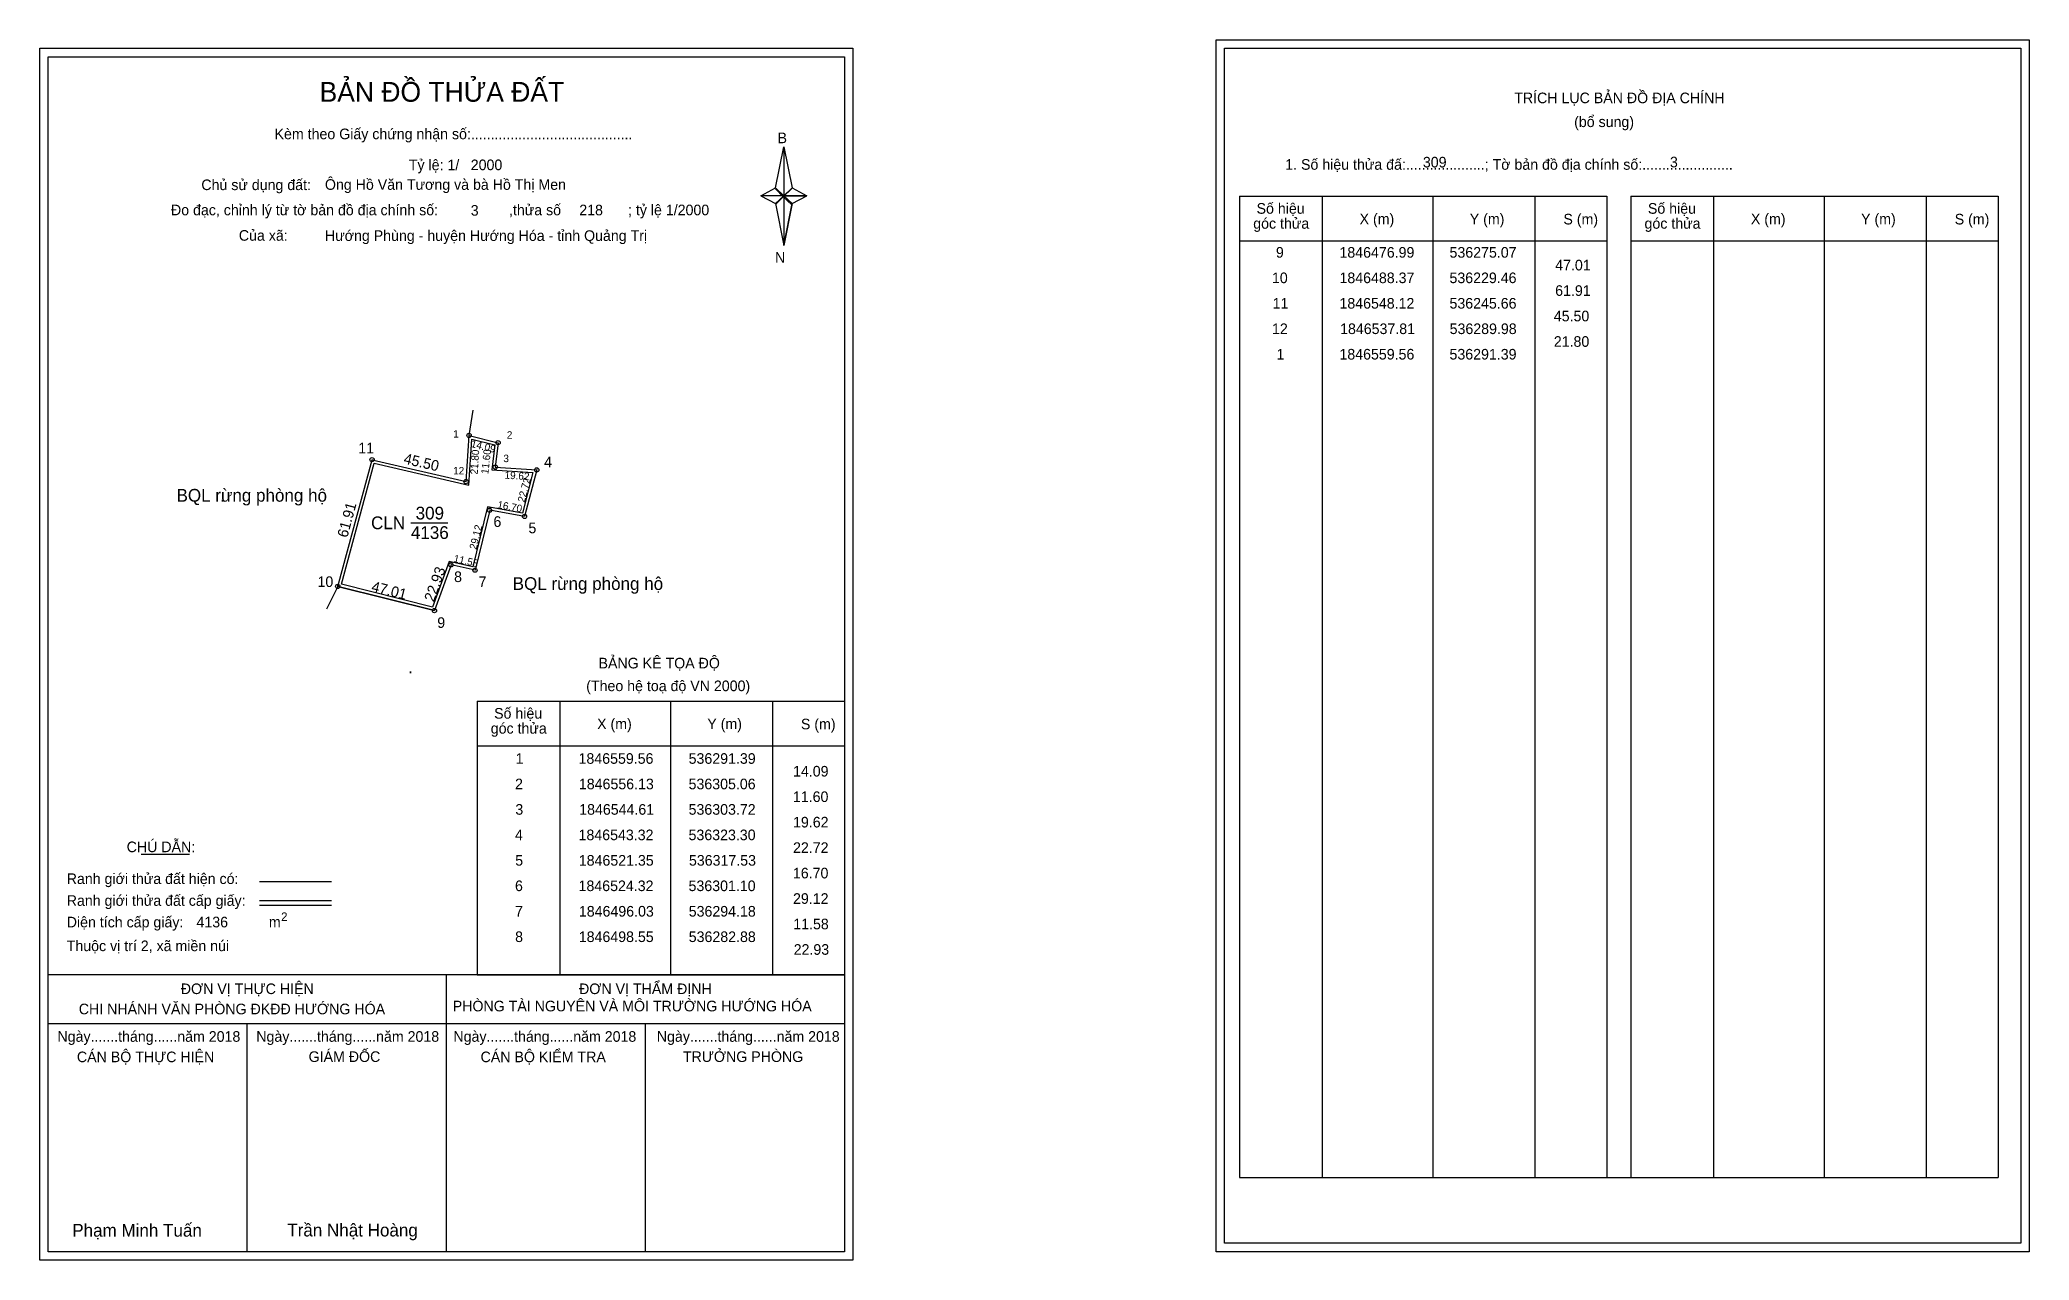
# Model space of a CAD drawing. Extents: x 536089 to 537027, y 1846171 to 1846746.
import ezdxf

# ---------------------------------------------------------------- set-up
doc = ezdxf.new("R2010")
doc.units = 0
for name, color, linetype in [('Level 1', 7, 'Continuous'), ('Level 10', 7, 'Continuous'), ('Level 11', 7, 'Continuous'), ('Level 13', 7, 'Continuous'), ('Level 27', 7, 'Continuous'), ('Level 3', 7, 'Continuous'), ('Level 36', 7, 'Continuous'), ('Level 49', 7, 'Continuous'), ('Level 53', 7, 'Continuous'), ('Level 55', 7, 'Continuous'), ('Level 6', 7, 'Continuous'), ('Level 60', 7, 'Continuous'), ('Level 63', 7, 'Continuous'), ('Level 9', 7, 'Continuous')]:
    doc.layers.add(name, color=color, linetype=linetype)

msp = doc.modelspace()

# ---------------------------------------------------------------- linework, layer by layer
at = {"layer": 'Level 1'}
for p, q in [((536647.62, 1846742), (536647.62, 1846742)), ((536092.97, 1846738), (536092.97, 1846738)), ((536435.82, 1846676.24), (536439.75, 1846695.52)), ((536439.75, 1846695.52), (536439.75, 1846672.47)), ((536439.75, 1846695.52), (536443.69, 1846676.24)), ((536428.93, 1846672.47), (536435.82, 1846676.24)), ((536435.82, 1846676.24), (536439.75, 1846672.47)), ((536439.46, 1846672.03), (536435.82, 1846675.8)), ((536443.39, 1846675.8), (536439.46, 1846672.03)), ((536439.46, 1846672.03), (536443.39, 1846675.8)), ((536443.69, 1846676.24), (536439.75, 1846672.47)), ((536439.75, 1846672.47), (536435.82, 1846668.79)), ((536439.46, 1846672.03), (536435.82, 1846668.35)), ((536435.82, 1846668.35), (536439.46, 1846672.03)), ((536435.82, 1846668.79), (536439.75, 1846649.07)), ((536443.39, 1846668.35), (536439.46, 1846672.03)), ((536439.75, 1846672.47), (536439.75, 1846649.07)), ((536439.75, 1846672.47), (536450.57, 1846672.47)), ((536439.75, 1846672.47), (536443.69, 1846668.79)), ((536443.69, 1846668.79), (536439.75, 1846649.07)), ((536443.69, 1846668.79), (536450.57, 1846672.47)), ((536654.68, 1846672.29), (536827.89, 1846672.29)), ((536693.86, 1846209.76), (536693.86, 1846672.29)), ((536746.01, 1846209.76), (536746.01, 1846672.29)), ((536793.95, 1846672.29), (536793.95, 1846209.76)), ((536827.89, 1846672.29), (536827.89, 1846209.76)), ((536839.2, 1846672.29), (537012.4, 1846672.29)), ((536878.38, 1846209.76), (536878.38, 1846672.29)), ((536930.52, 1846209.76), (536930.52, 1846672.29)), ((536978.47, 1846672.29), (536978.47, 1846209.76)), ((537012.4, 1846672.29), (537012.4, 1846209.76)), ((536654.68, 1846651.24), (536827.89, 1846651.24)), ((536839.2, 1846651.24), (537012.4, 1846651.24)), ((536295.16, 1846434.35), (536468.36, 1846434.35)), ((536334.34, 1846305.3), (536334.34, 1846434.35)), ((536386.48, 1846305.3), (536386.48, 1846434.35)), ((536434.43, 1846434.35), (536434.43, 1846305.3)), ((536295.16, 1846413.29), (536468.36, 1846413.29)), ((536136.81, 1846362.13), (536159.61, 1846362.13)), ((536192.54, 1846349.32), (536226.56, 1846349.32)), ((536192.54, 1846340.43), (536226.56, 1846340.43)), ((536192.54, 1846338.24), (536226.56, 1846338.24)), ((536306.63, 1846305.3), (536092.97, 1846305.3)), ((536468.36, 1846305.3), (536258.68, 1846305.3)), ((536280.67, 1846174.85), (536280.67, 1846305.3)), ((536295.16, 1846305.29), (536468.36, 1846305.29)), ((536468.37, 1846282.2), (536092.97, 1846282.2)), ((536186.82, 1846174.85), (536186.82, 1846282.2)), ((536374.52, 1846174.85), (536374.52, 1846282.2)), ((536654.68, 1846209.76), (537012.4, 1846209.76)), ((537023.02, 1846178.85), (537023.02, 1846178.85)), ((536468.36, 1846174.85), (536468.36, 1846174.85))]:
    msp.add_line(p, q, dxfattribs=at)
for points in [[(536435.82, 1846676.24), (536439.75, 1846695.52), (536439.75, 1846672.47)], [(536439.75, 1846672.47), (536443.69, 1846676.24), (536450.57, 1846672.47)], [(536428.93, 1846672.47), (536435.82, 1846668.79), (536439.75, 1846672.47)], [(536439.75, 1846672.47), (536439.75, 1846649.07), (536443.69, 1846668.79)]]:
    msp.add_lwpolyline(points, close=True, dxfattribs=at)
at = {"layer": 'Level 10'}
msp.add_line((536229.46, 1846488.37), (536275.07, 1846476.99), dxfattribs=at)
for points in [[(536229.46, 1846488.37), (536245.66, 1846548.12), (536289.98, 1846537.81), (536291.39, 1846559.56), (536305.06, 1846556.13), (536303.72, 1846544.61), (536323.3, 1846543.32), (536317.53, 1846521.35), (536301.1, 1846524.32), (536294.18, 1846496.03), (536282.88, 1846498.55), (536275.07, 1846476.99)], [(536231.19, 1846489.38), (536246.66, 1846546.45), (536291.27, 1846536.07), (536292.68, 1846557.79), (536303.53, 1846555.07), (536302.16, 1846543.31), (536321.51, 1846542.03), (536316.5, 1846522.96), (536300.05, 1846525.93), (536293.15, 1846497.69), (536281.98, 1846500.18), (536274.18, 1846478.65)]]:
    msp.add_lwpolyline(points, close=True, dxfattribs=at)
at = {"layer": 'Level 11'}
for centre in [(536291.39, 1846559.56), (536305.06, 1846556.13), (536245.66, 1846548.12), (536303.72, 1846544.61), (536323.3, 1846543.32), (536289.98, 1846537.81), (536301.1, 1846524.32), (536317.53, 1846521.35), (536282.88, 1846498.55), (536294.18, 1846496.03), (536229.46, 1846488.37), (536229.46, 1846488.37), (536275.07, 1846476.99)]:
    msp.add_circle(centre, 1, dxfattribs=at)
at = {"layer": 'Level 27'}
for p, q in [((536291.39, 1846559.56), (536293.32, 1846571.4)), ((536229.46, 1846488.37), (536224.17, 1846477.6))]:
    msp.add_line(p, q, dxfattribs=at)
at = {"layer": 'Level 3'}
for p, q in [((536654.68, 1846672.29), (536654.68, 1846209.76)), ((536839.2, 1846672.29), (536839.2, 1846209.76)), ((536295.16, 1846434.35), (536295.16, 1846305.3))]:
    msp.add_line(p, q, dxfattribs=at)
at = {"layer": 'Level 63'}
for points in [[(536088.97, 1846742), (536472.37, 1846742), (536472.37, 1846170.85), (536088.97, 1846170.85)], [(536643.62, 1846746), (537027.02, 1846746), (537027.02, 1846174.85), (536643.62, 1846174.85)], [(536647.62, 1846742), (537023.02, 1846742), (537023.02, 1846178.85), (536647.62, 1846178.85)], [(536092.97, 1846738), (536468.37, 1846738), (536468.37, 1846174.85), (536092.97, 1846174.85)]]:
    msp.add_lwpolyline(points, close=True, dxfattribs=at)
at = {"layer": 'Level 9'}
msp.add_line((536263.95, 1846518.36), (536281.35, 1846518.36), dxfattribs=at)

# ---------------------------------------------------------------- texts
at = {"layer": 'Level 1'}
for s, height, p in [('BẢN ĐỒ THỬA ĐẤT', 9.3313, (536220.9, 1846716.81)), ('TRÍCH LỤC BẢN ĐỒ ĐỊA CHÍNH', 5, (536784.2, 1846716.12)), ('Kèm theo Giấy chứng nhận số:.........................................', 5, (536199.67, 1846699.15)), ('(bổ sung)', 5, (536812.45, 1846704.88)), ('B', 5, (536436.84, 1846697.27)), ('1. Số hiệu thửa đấ:....................; Tờ bản đồ địa chính số:.......................', 5, (536676.23, 1846684.76)), ('Chủ sử dụng đất:', 5, (536165.15, 1846675.17)), ('Đo đạc, chỉnh lý từ tờ bản đồ địa chính số:                  ,thửa số                 ; tỷ lệ 1/2000', 5, (536150.83, 1846663.31)), ('Số hiệu', 5, (536662.71, 1846664.03)), ('Số hiệu', 5, (536847.23, 1846664.03)), ('Của xã:', 5, (536182.83, 1846651.31)), ('góc thửa', 5, (536661.13, 1846656.97)), ('X (m)', 5, (536711.28, 1846659.08)), ('Y (m)', 5, (536763.23, 1846659.08)), ('S (m)', 5, (536807.39, 1846658.98)), ('góc thửa', 5, (536845.64, 1846656.97)), ('X (m)', 5, (536895.79, 1846659.08)), ('Y (m)', 5, (536947.75, 1846659.08)), ('S (m)', 5, (536991.9, 1846658.98)), ('N', 5, (536435.64, 1846640.93)), ('BẢNG KÊ TỌA ĐỘ', 5, (536352.43, 1846449.75)), ('(Theo hệ toạ độ VN 2000)', 5, (536346.62, 1846439.03)), ('Số hiệu', 5, (536303.19, 1846426.08)), ('góc thửa', 5, (536301.61, 1846419.02)), ('X (m)', 5, (536351.75, 1846421.13)), ('Y (m)', 5, (536403.71, 1846421.13)), ('S (m)', 5, (536447.86, 1846421.03)), ('CHÚ DẪN:', 5, (536129.93, 1846363.14)), ('Ranh giới thửa đất hiện có:', 5, (536101.67, 1846348.14)), ('Ranh giới thửa đất cấp giấy:', 5, (536101.67, 1846337.86)), ('Diện tích cấp giấy:', 5, (536101.67, 1846327.7)), ('m', 5, (536196.98, 1846327.74)), ('2', 4, (536202.77, 1846330.76)), ('Thuộc vị trí 2, xã miền núi', 5, (536101.67, 1846316.5)), ('ĐƠN VỊ THỰC HIỆN', 5, (536155.44, 1846296.26)), ('ĐƠN VỊ THẨM ĐỊNH', 5, (536343.24, 1846296.26)), ('CHI NHÁNH VĂN PHÒNG ĐKĐĐ HƯỚNG HÓA', 5, (536107.35, 1846286.74)), ('PHÒNG TÀI NGUYÊN VÀ MÔI TRƯỜNG HƯỚNG HÓA', 5, (536283.69, 1846288.12)), ('Ngày.......tháng......năm 2018', 5, (536097.3, 1846273.79)), ('Ngày.......tháng......năm 2018', 5, (536191.05, 1846273.79)), ('Ngày.......tháng......năm 2018', 5, (536284, 1846273.79)), ('Ngày.......tháng......năm 2018', 5, (536379.91, 1846273.79)), ('CÁN BỘ THỰC HIỆN', 5, (536106.47, 1846264.16)), ('GIÁM ĐỐC', 5, (536215.73, 1846264.28)), ('CÁN BỘ KIỂM TRA', 5, (536296.81, 1846264.16)), ('TRƯỞNG PHÒNG', 5, (536392.19, 1846264.28)), ('Phạm Minh Tuấn', 6, (536104.29, 1846181.93)), ('Trần Nhật Hoàng', 6, (536205.67, 1846182.03))]:
    msp.add_text(s, height=height, dxfattribs=at).set_placement(p)
at = {"layer": 'Level 11'}
msp.add_text('Tỷ lệ: 1/', height=5, dxfattribs=at).set_placement((536262.98, 1846684.53))
at = {"layer": 'Level 13'}
for s, p in [('309', (536266.19, 1846519.96)), ('CLN', (536245.16, 1846515.36)), ('4136', (536263.95, 1846510.76))]:
    msp.add_text(s, height=6, dxfattribs=at).set_placement(p)
at = {"layer": 'Level 36'}
for p in [(536173.93, 1846528.33), (536262.71, 1846447.44)]:
    msp.add_text('.', height=6, dxfattribs=at).set_placement(p)
at = {"layer": 'Level 49'}
for s, height, rotation, p in [('14.09', 3.5, 345.91446, (536292.01, 1846554.15)), ('11.60', 3.5, 83.3652, (536300.43, 1846541.2)), ('45.50', 5, 346.9044, (536260.22, 1846546.38)), ('21.80', 3.5, 86.29084, (536295.44, 1846541.06)), ('19.62', 3.5, 356.2306, (536308.04, 1846539.21)), ('22.72', 3.5, 75.28468, (536317.56, 1846527.76)), ('61.91', 5, 74.83011, (536233.96, 1846511.08)), ('16.70', 3.5, 349.75347, (536304.53, 1846525.33)), ('29.12', 3.5, 76.25481, (536294.86, 1846505.55)), ('22.93', 5, 70.08734, (536274.74, 1846480.79)), ('11.58', 3.5, 347.42825, (536283.85, 1846499.97)), ('47.01', 5, 345.99036, (536245.03, 1846486.13))]:
    msp.add_text(s, height=height, rotation=rotation, dxfattribs=at).set_placement(p)
at = {"layer": 'Level 53'}
for s, p in [('9', (536671.83, 1846643.32)), ('1846476.99', (536701.79, 1846643.32)), ('536275.07', (536753.69, 1846643.32)), ('47.01', (536803.51, 1846637.32)), ('10', (536669.96, 1846631.32)), ('1846488.37', (536701.8, 1846631.32)), ('536229.46', (536753.67, 1846631.32)), ('61.91', (536803.51, 1846625.32)), ('11', (536670.28, 1846619.32)), ('1846548.12', (536701.79, 1846619.32)), ('536245.66', (536753.67, 1846619.32)), ('12', (536669.98, 1846607.32)), ('1846537.81', (536702.09, 1846607.32)), ('536289.98', (536753.74, 1846607.32)), ('45.50', (536802.86, 1846613.32)), ('1', (536672.13, 1846595.32)), ('1846559.56', (536701.78, 1846595.32)), ('536291.39', (536753.68, 1846595.32)), ('21.80', (536802.86, 1846601.32)), ('1', (536313.36, 1846404.79)), ('1846559.56', (536343.01, 1846404.79)), ('536291.39', (536394.91, 1846404.79)), ('14.09', (536444.14, 1846398.79)), ('2', (536313.06, 1846392.79)), ('1846556.13', (536343.17, 1846392.79)), ('536305.06', (536394.89, 1846392.79)), ('3', (536313.21, 1846380.79)), ('1846544.61', (536343.32, 1846380.79)), ('536303.72', (536394.9, 1846380.79)), ('11.60', (536444.09, 1846386.79)), ('19.62', (536444.14, 1846374.79)), ('4', (536313.03, 1846368.79)), ('1846543.32', (536343.02, 1846368.79)), ('536323.30', (536394.88, 1846368.79)), ('22.72', (536444.14, 1846362.79)), ('5', (536313.15, 1846356.79)), ('1846521.35', (536343.11, 1846356.79)), ('536317.53', (536395.06, 1846356.79)), ('16.70', (536444.09, 1846350.79)), ('6', (536313.04, 1846344.79)), ('1846524.32', (536343.02, 1846344.79)), ('536301.10', (536394.88, 1846344.79)), ('7', (536313.07, 1846332.79)), ('1846496.03', (536343.17, 1846332.79)), ('536294.18', (536394.96, 1846332.79)), ('29.12', (536444.14, 1846338.79)), ('11.58', (536444.25, 1846326.79)), ('8', (536313.11, 1846320.79)), ('1846498.55', (536343.11, 1846320.79)), ('536282.88', (536394.96, 1846320.79)), ('22.93', (536444.44, 1846314.79))]:
    msp.add_text(s, height=5, dxfattribs=at).set_placement(p)
at = {"layer": 'Level 55'}
for s, height, p in [('1', 0.8, (536291.17, 1846559.56)), ('0', 0.22, (536291.31, 1846559.34)), ('0', 0.22, (536291.31, 1846559.34)), ('0', 0.22, (536291.31, 1846559.34)), ('0', 0.22, (536291.31, 1846559.34)), ('2', 0.8, (536304.79, 1846556.13)), ('0', 0.22, (536304.98, 1846555.91)), ('0', 0.22, (536304.98, 1846555.91)), ('11', 0.8, (536245.14, 1846548.12)), ('0', 0.22, (536245.58, 1846547.9)), ('0', 0.22, (536245.58, 1846547.9)), ('3', 0.8, (536303.47, 1846544.61)), ('0', 0.22, (536303.64, 1846544.39)), ('0', 0.22, (536303.64, 1846544.39)), ('4', 0.8, (536323.02, 1846543.32)), ('12', 0.8, (536289.41, 1846537.81)), ('0', 0.22, (536289.9, 1846537.59)), ('0', 0.22, (536289.9, 1846537.59)), ('0', 0.22, (536323.22, 1846543.1)), ('0', 0.22, (536323.22, 1846543.1)), ('6', 0.8, (536300.83, 1846524.32)), ('0', 0.22, (536301.02, 1846524.1)), ('0', 0.22, (536301.02, 1846524.1)), ('5', 0.8, (536317.27, 1846521.35)), ('0', 0.22, (536317.45, 1846521.13)), ('0', 0.22, (536317.45, 1846521.13)), ('8', 0.8, (536282.62, 1846498.55)), ('0', 0.22, (536282.8, 1846498.33)), ('0', 0.22, (536282.8, 1846498.33)), ('7', 0.8, (536293.91, 1846496.03)), ('10', 0.8, (536228.89, 1846488.37)), ('0', 0.22, (536229.38, 1846488.15)), ('0', 0.22, (536229.38, 1846488.15)), ('0', 0.22, (536229.38, 1846488.15)), ('0', 0.22, (536229.38, 1846488.15)), ('0', 0.22, (536294.1, 1846495.81)), ('0', 0.22, (536294.1, 1846495.81)), ('9', 0.8, (536274.8, 1846476.99)), ('0', 0.22, (536274.99, 1846476.77)), ('0', 0.22, (536274.99, 1846476.77))]:
    msp.add_text(s, height=height, dxfattribs=at).set_placement(p)
at = {"layer": 'Level 6'}
for s, p in [('2000', (536292.18, 1846684.57)), ('309', (536741.13, 1846685.84)), ('3', (536857.62, 1846685.88)), ('Ông Hồ Văn Tương và bà Hồ Thị Men', (536223.42, 1846675.3)), ('3', (536292.17, 1846663.13)), ('218', (536343.34, 1846663.29)), ('Hướng Phùng - huyện Hướng Hóa - tỉnh Quảng Trị', (536223.44, 1846651.22)), ('4136', (536162.85, 1846327.71))]:
    msp.add_text(s, height=5, dxfattribs=at).set_placement(p)
at = {"layer": 'Level 60'}
for p in [(536153.45, 1846528.33), (536311.95, 1846486.73)]:
    msp.add_text('BQL rừng phòng hộ', height=6, dxfattribs=at).set_placement(p)
at = {"layer": 'Level 9'}
for s, height, p in [('11', 5, (536239.14, 1846551.11)), ('1', 3.5, (536283.89, 1846558.53)), ('2', 3.5, (536309.19, 1846558.02)), ('12', 3.5, (536283.88, 1846541.2)), ('3', 3.5, (536307.55, 1846546.96)), ('4', 5, (536326.77, 1846544.56)), ('6', 5, (536302.88, 1846516.45)), ('5', 5, (536319.37, 1846513.45)), ('10', 5, (536219.91, 1846488.13)), ('8', 5, (536284.32, 1846490.44)), ('7', 5, (536295.88, 1846488.09)), ('9', 5, (536276.39, 1846468.84))]:
    msp.add_text(s, height=height, dxfattribs=at).set_placement(p)

doc.saveas('drawing.dxf')
